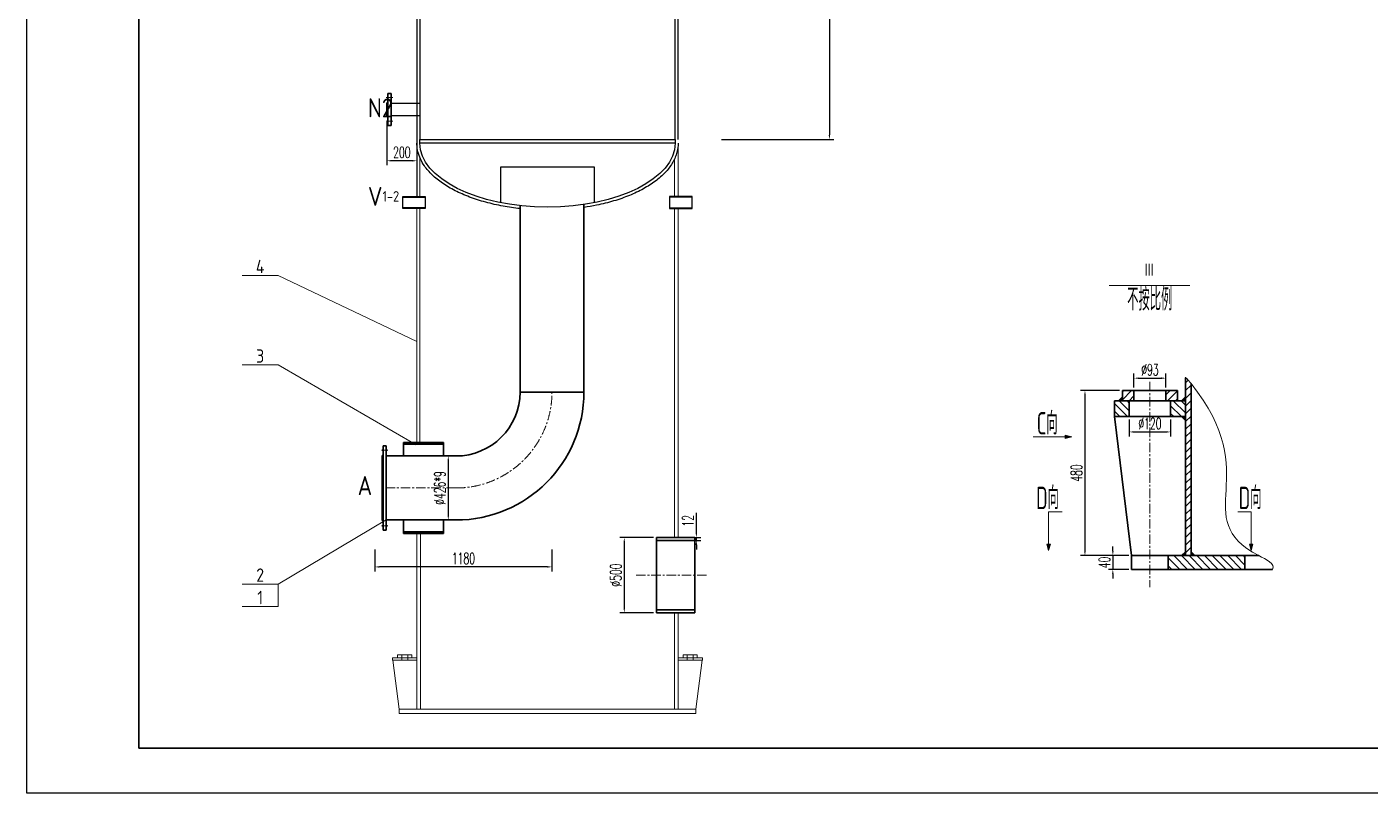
# Model space of a CAD drawing. Header units: millimetres. Extents: x 726 to 18437, y 478 to 25554.
# Drawn here: x 726 to 9673, y 478 to 5579 of the extents above; entities that cross this region are included whole.
import ezdxf

# ---------------------------------------------------------------- set-up
doc = ezdxf.new("R2010")
doc.units = ezdxf.units.MM
doc.linetypes.add('CENTERX2', pattern=[101.6, 63.5, -12.7, 12.7, -12.7])
for name, color, linetype, lineweight in [('HNU-中心线', 2, 'CENTERX2', 15), ('HNU-主结构线', 1, 'Continuous', 30), ('HNU-剖面线', 4, 'Continuous', 15), ('HNU-尺寸标注', 6, 'Continuous', 15), ('HNU-指引线', 7, 'Continuous', 15), ('HNU-文字标注', 5, 'Continuous', 15), ('HNU-文本', 4, 'Continuous', 15), ('HNU-焊缝', 240, 'Continuous', 15), ('HNU-细实线', 110, 'Continuous', 15), ('HNU-附件', 7, 'Continuous', 30), ('排气', 4, 'Continuous', 25)]:
    doc.layers.add(name, color=color, linetype=linetype, lineweight=lineweight)
doc.layers.add('图层2', color=1, linetype='Continuous')
doc.styles.add('dm', font='romans.shx', dxfattribs={"width": 0.6})
doc.styles.add('HNU-文字', font='gbenor.shx', dxfattribs={"width": 0.7, "height": 5, "bigfont": 'gbcbig.shx'})
doc.styles.add('HNU-标注字母及数字', font='gbenor.shx', dxfattribs={"height": 3, "bigfont": 'gbcbig.shx'})
doc.styles.add('HNU-罗马数字', font='romans.shx', dxfattribs={"height": 3, "bigfont": 'gbcbig.shx'})
doc.dimstyles.new('md', dxfattribs={"dimscale": 30, "dimtxt": 2.5, "dimasz": 1, "dimexe": 1, "dimexo": 0.625, "dimtad": 1, "dimdec": 0, "dimtxsty": 'dm', "dimcen": 2.5, "dimclrd": 7, "dimclre": 7, "dimclrt": 7, "dimadec": 0, "dimazin": 0, "dimtfac": 1, "dimtdec": 0, "dimtix": 1, "dimtmove": 0, "dimatfit": 3, "dimldrblk": 'ARCHTICK', "dimfxl": 1, "dimarcsym": 0})
pattern_1 = [(45, (-32039.62, -27865.574), (-25.704953, 25.704953), [])]
pattern_2 = [(135, (-32039.621, -27865.574), (-5.1409907, -5.1409907), []), (225, (-32039.621, -27865.574), (5.1409907, -5.1409907), [])]
pattern_3 = [(135, (-32039.62, -27865.574), (-25.704953, -25.704953), [])]
pattern_4 = [(45, (-32039.621, -27865.574), (-5.1409907, 5.1409907), []), (135, (-32039.621, -27865.574), (-5.1409907, -5.1409907), [])]

# ---------------------------------------------------------------- blocks, each defined once
blk = doc.blocks.new('*D11')
at = {"layer": 'Defpoints', "color": 0, "transparency": 16777216}
for p in [(5500.6, 7479.5), (5333.1, 4829.5), (6071.3, 4829.5)]:
    blk.add_point(p, dxfattribs=at)
at = {"layer": '图层2', "color": 7, "lineweight": -2, "transparency": 16777216}
for p, q in [((5519.4, 7479.5), (6101.3, 7479.5)), ((6071.3, 7449.5), (6071.3, 4859.5)), ((5351.9, 4829.5), (6101.3, 4829.5))]:
    blk.add_line(p, q, dxfattribs=at)
at = {"layer": '图层2', "color": 7, "transparency": 16777216}
for points in [[(6066.3, 7449.5), (6076.3, 7449.5), (6071.3, 7479.5)], [(6066.3, 4859.5), (6076.3, 4859.5), (6071.3, 4829.5)]]:
    blk.add_solid(points, dxfattribs=at)
at = {"layer": '图层2', "color": 7, "transparency": 16777216, "insert": (6015, 6154.5), "char_height": 75, "attachment_point": 5, "rotation": 90, "style": 'dm'}
blk.add_mtext('2650', dxfattribs=at)
blk = doc.blocks.new('_ArchTick')
at = {"color": 0, "linetype": 'ByBlock', "const_width": 0.15}
blk.add_lwpolyline([(-0.5, -0.5), (0.5, 0.5)], dxfattribs=at)
blk = doc.blocks.new('*D17')
at = {"layer": 'Defpoints', "color": 0, "transparency": 16777216}
for p in [(3123.5, 4963.6), (3323.5, 4816.3), (3123.5, 4687.7)]:
    blk.add_point(p, dxfattribs=at)
at = {"layer": 'HNU-尺寸标注', "color": 7, "lineweight": -2, "transparency": 16777216}
for p, q in [((3123.5, 4944.9), (3123.5, 4657.7)), ((3323.5, 4797.6), (3323.5, 4657.7)), ((3293.5, 4687.7), (3153.5, 4687.7))]:
    blk.add_line(p, q, dxfattribs=at)
at = {"layer": 'HNU-尺寸标注', "color": 7, "transparency": 16777216}
for points in [[(3153.5, 4692.7), (3153.5, 4682.7), (3123.5, 4687.7)], [(3293.5, 4692.7), (3293.5, 4682.7), (3323.5, 4687.7)]]:
    blk.add_solid(points, dxfattribs=at)
at = {"layer": 'HNU-尺寸标注', "color": 7, "transparency": 16777216, "insert": (3223.5, 4743.9), "char_height": 75, "attachment_point": 5, "style": 'dm'}
blk.add_mtext('200', dxfattribs=at)
blk = doc.blocks.new('*D18')
at = {"layer": 'Defpoints', "color": 0, "transparency": 16777216}
for p in [(3043.5, 2119.3), (4223.5, 2119.3), (3043.5, 1984.3)]:
    blk.add_point(p, dxfattribs=at)
at = {"layer": 'HNU-尺寸标注', "color": 7, "lineweight": -2, "transparency": 16777216}
for p, q in [((3043.5, 2100.5), (3043.5, 1954.3)), ((4223.5, 2100.5), (4223.5, 1954.3)), ((4193.5, 1984.3), (3073.5, 1984.3))]:
    blk.add_line(p, q, dxfattribs=at)
at = {"layer": 'HNU-尺寸标注', "color": 7, "transparency": 16777216}
for points in [[(3073.5, 1989.3), (3073.5, 1979.3), (3043.5, 1984.3)], [(4193.5, 1989.3), (4193.5, 1979.3), (4223.5, 1984.3)]]:
    blk.add_solid(points, dxfattribs=at)
at = {"layer": 'HNU-尺寸标注', "color": 7, "transparency": 16777216, "insert": (3633.5, 2040.6), "char_height": 75, "attachment_point": 5, "style": 'dm'}
blk.add_mtext('1180', dxfattribs=at)
blk = doc.blocks.new('*D35')
at = {"layer": 'Defpoints', "color": 0, "transparency": 16777216}
for p in [(3541.1, 2722.5), (3532.8, 2296.5), (3541.1, 2296.5)]:
    blk.add_point(p, dxfattribs=at)
at = {"layer": 'HNU-尺寸标注', "color": 7, "lineweight": -2, "transparency": 16777216}
for p, q in [((3522.3, 2722.5), (3502.8, 2722.5)), ((3532.8, 2692.5), (3532.8, 2326.5)), ((3522.3, 2296.5), (3502.8, 2296.5))]:
    blk.add_line(p, q, dxfattribs=at)
at = {"layer": 'HNU-尺寸标注', "color": 7, "transparency": 16777216}
for points in [[(3527.8, 2692.5), (3537.8, 2692.5), (3532.8, 2722.5)], [(3527.8, 2326.5), (3537.8, 2326.5), (3532.8, 2296.5)]]:
    blk.add_solid(points, dxfattribs=at)
at = {"layer": 'HNU-尺寸标注', "color": 7, "transparency": 16777216, "insert": (3476.6, 2509.5), "char_height": 75, "attachment_point": 5, "rotation": 90, "style": 'dm'}
blk.add_mtext('%%C426*9', dxfattribs=at)
blk = doc.blocks.new('*D36')
at = {"layer": 'Defpoints', "color": 0, "transparency": 16777216}
for p in [(5082.4, 2179.5), (5082.4, 2161), (5185, 2161)]:
    blk.add_point(p, dxfattribs=at)
at = {"layer": 'HNU-尺寸标注', "color": 7, "lineweight": -2, "transparency": 16777216}
for p, q in [((5185, 2209.5), (5185, 2343.4)), ((5101.1, 2179.5), (5215, 2179.5)), ((5101.1, 2161), (5215, 2161)), ((5185, 2161), (5185, 2179.5)), ((5185, 2131), (5185, 2101))]:
    blk.add_line(p, q, dxfattribs=at)
at = {"layer": 'HNU-尺寸标注', "color": 7, "transparency": 16777216}
for points in [[(5180, 2209.5), (5190, 2209.5), (5185, 2179.5)], [(5180, 2131), (5190, 2131), (5185, 2161)]]:
    blk.add_solid(points, dxfattribs=at)
at = {"layer": 'HNU-尺寸标注', "color": 7, "transparency": 16777216, "insert": (5128.7, 2291.4), "char_height": 75, "attachment_point": 5, "rotation": 90, "style": 'dm'}
blk.add_mtext('12', dxfattribs=at)
blk = doc.blocks.new('*D37')
at = {"layer": 'Defpoints', "color": 0, "transparency": 16777216}
for p in [(4918.5, 2179.5), (4705, 1679.5), (4918.5, 1679.5)]:
    blk.add_point(p, dxfattribs=at)
at = {"layer": 'HNU-尺寸标注', "color": 7, "lineweight": -2, "transparency": 16777216}
for p, q in [((4899.8, 2179.5), (4675, 2179.5)), ((4705, 2149.5), (4705, 1709.5)), ((4899.8, 1679.5), (4675, 1679.5))]:
    blk.add_line(p, q, dxfattribs=at)
at = {"layer": 'HNU-尺寸标注', "color": 7, "transparency": 16777216}
for points in [[(4700, 2149.5), (4710, 2149.5), (4705, 2179.5)], [(4700, 1709.5), (4710, 1709.5), (4705, 1679.5)]]:
    blk.add_solid(points, dxfattribs=at)
at = {"layer": 'HNU-尺寸标注', "color": 7, "transparency": 16777216, "insert": (4648.8, 1929.5), "char_height": 75, "attachment_point": 5, "rotation": 90, "style": 'dm'}
blk.add_mtext('%%C500', dxfattribs=at)
blk = doc.blocks.new('*D50')
at = {"layer": 'Defpoints', "color": 0, "transparency": 16777216}
for p in [(8312.4, 3240.6), (8099.5, 3158.7), (8312.4, 3158.7)]:
    blk.add_point(p, dxfattribs=at)
at = {"layer": 'HNU-尺寸标注', "color": 7, "lineweight": -2, "transparency": 16777216}
for p, q in [((8099.5, 3177.4), (8099.5, 3270.6)), ((8129.5, 3240.6), (8282.4, 3240.6)), ((8312.4, 3177.4), (8312.4, 3270.6))]:
    blk.add_line(p, q, dxfattribs=at)
at = {"layer": 'HNU-尺寸标注', "color": 7, "transparency": 16777216}
for points in [[(8129.5, 3245.6), (8129.5, 3235.6), (8099.5, 3240.6)], [(8282.4, 3245.6), (8282.4, 3235.6), (8312.4, 3240.6)]]:
    blk.add_solid(points, dxfattribs=at)
at = {"layer": 'HNU-尺寸标注', "color": 7, "transparency": 16777216, "insert": (8206, 3296.8), "char_height": 75, "attachment_point": 5, "style": 'dm'}
blk.add_mtext('%%C93', dxfattribs=at)
blk = doc.blocks.new('*D51')
at = {"layer": 'Defpoints', "color": 0, "transparency": 16777216}
for p in [(8068.6, 2984.6), (8343.4, 2984.6), (8343.4, 2882.6)]:
    blk.add_point(p, dxfattribs=at)
at = {"layer": 'HNU-尺寸标注', "color": 7, "lineweight": -2, "transparency": 16777216}
for p, q in [((8068.6, 2965.9), (8068.6, 2852.6)), ((8343.4, 2965.9), (8343.4, 2852.6)), ((8098.6, 2882.6), (8313.4, 2882.6))]:
    blk.add_line(p, q, dxfattribs=at)
at = {"layer": 'HNU-尺寸标注', "color": 7, "transparency": 16777216}
for points in [[(8098.6, 2887.6), (8098.6, 2877.6), (8068.6, 2882.6)], [(8313.4, 2887.6), (8313.4, 2877.6), (8343.4, 2882.6)]]:
    blk.add_solid(points, dxfattribs=at)
at = {"layer": 'HNU-尺寸标注', "color": 7, "transparency": 16777216, "insert": (8206, 2938.8), "char_height": 75, "attachment_point": 5, "style": 'dm'}
blk.add_mtext('%%C120', dxfattribs=at)
blk = doc.blocks.new('*D52')
at = {"layer": 'Defpoints', "color": 0, "transparency": 16777216}
for p in [(8083.5, 2059.5), (7959, 1967.9), (8083.5, 1967.9)]:
    blk.add_point(p, dxfattribs=at)
at = {"layer": 'HNU-尺寸标注', "color": 7, "lineweight": -2, "transparency": 16777216}
for p, q in [((8064.7, 2059.5), (7929, 2059.5)), ((7959, 2089.5), (7959, 2119.5)), ((7959, 2059.5), (7959, 1967.9)), ((8064.7, 1967.9), (7929, 1967.9)), ((7959, 1937.9), (7959, 1907.9))]:
    blk.add_line(p, q, dxfattribs=at)
at = {"layer": 'HNU-尺寸标注', "color": 7, "transparency": 16777216}
for points in [[(7954, 2089.5), (7964, 2089.5), (7959, 2059.5)], [(7954, 1937.9), (7964, 1937.9), (7959, 1967.9)]]:
    blk.add_solid(points, dxfattribs=at)
at = {"layer": 'HNU-尺寸标注', "color": 7, "transparency": 16777216, "insert": (7902.7, 2013.7), "char_height": 75, "attachment_point": 5, "rotation": 90, "style": 'dm'}
blk.add_mtext('40', dxfattribs=at)
blk = doc.blocks.new('*D53')
at = {"layer": 'Defpoints', "color": 0, "transparency": 16777216}
for p in [(8022.8, 3158.7), (7773.2, 2059.5), (8083.5, 2059.5)]:
    blk.add_point(p, dxfattribs=at)
at = {"layer": 'HNU-尺寸标注', "color": 7, "lineweight": -2, "transparency": 16777216}
for p, q in [((8004, 3158.7), (7743.2, 3158.7)), ((7773.2, 3128.7), (7773.2, 2089.5)), ((8064.7, 2059.5), (7743.2, 2059.5))]:
    blk.add_line(p, q, dxfattribs=at)
at = {"layer": 'HNU-尺寸标注', "color": 7, "transparency": 16777216}
for points in [[(7768.2, 3128.7), (7778.2, 3128.7), (7773.2, 3158.7)], [(7768.2, 2089.5), (7778.2, 2089.5), (7773.2, 2059.5)]]:
    blk.add_solid(points, dxfattribs=at)
at = {"layer": 'HNU-尺寸标注', "color": 7, "transparency": 16777216, "insert": (7717, 2609.1), "char_height": 75, "attachment_point": 5, "rotation": 90, "style": 'dm'}
blk.add_mtext('480', dxfattribs=at)

msp = doc.modelspace()

# ---------------------------------------------------------------- hatches: boundary and pattern name
at = {"layer": 'HNU-剖面线'}
h = msp.add_hatch(dxfattribs=at)
h.set_pattern_fill('ANSI31', color=256, scale=11.449541, style=0)
h.set_pattern_definition(pattern_1)
edge = h.paths.add_edge_path()
edge.add_spline(control_points=[(8479.6, 3204.5), (8458.6, 3230.3), (8435.8, 3256.8), (8443, 3241.1)], knot_values=[0, 0, 0, 0, 22.627417, 22.627417, 22.627417, 22.627417], degree=3, periodic=0)
edge.add_line((8443, 3241.1), (8443, 2059.5))
edge.add_line((8443, 2059.5), (8479.6, 2059.5))
edge.add_line((8479.6, 2059.5), (8479.6, 3204.5))
h = msp.add_hatch(dxfattribs=at)
h.set_pattern_fill('ANSI31', color=256, scale=11.449541, style=0)
h.set_pattern_definition(pattern_1)
h.paths.add_polyline_path([(8099.5, 3158.7), (8022.8, 3158.7), (8022.8, 3090), (8099.5, 3090)])
h.paths.add_polyline_path([(8389.2, 3158.7), (8312.4, 3158.7), (8312.4, 3090), (8389.2, 3090)])
h = msp.add_hatch(dxfattribs=at)
h.set_pattern_fill('ANSI31', color=256, scale=11.449541, angle=90, style=0)
h.set_pattern_definition(pattern_3)
h.paths.add_polyline_path([(8068.6, 3090), (7969, 3090), (7969, 2984.6), (8068.6, 2984.6)])
h.paths.add_polyline_path([(8443, 3090), (8343.4, 3090), (8343.4, 2984.6), (8443, 2984.6)])
h = msp.add_hatch(dxfattribs=at)
h.set_pattern_fill('ANSI31', color=256, scale=11.449541, angle=90, style=0)
h.set_pattern_definition(pattern_3)
h.paths.add_polyline_path([(8479.6, 2059.5), (8443, 2059.5), (8328.5, 2059.5), (8328.5, 1967.9), (8839.1, 1967.9), (8839.1, 2059.5)])
at = {"layer": 'HNU-文字标注'}
h = msp.add_hatch(color=256, dxfattribs=at)
h.paths.add_polyline_path([(7642.5, 2861.9), (7642.5, 2850.4), (7685.7, 2850.4)])
h.paths.add_polyline_path([(7685.7, 2850.4), (7642.5, 2850.4), (7642.5, 2838.8)])
h = msp.add_hatch(color=256, dxfattribs=at)
h.paths.add_polyline_path([(7542.9, 2135.6), (7531.3, 2135.6), (7531.3, 2092.4)])
h.paths.add_polyline_path([(7531.3, 2092.4), (7531.3, 2135.6), (7519.8, 2135.6)])
h = msp.add_hatch(color=256, dxfattribs=at)
h.paths.add_polyline_path([(8869, 2135.6), (8880.6, 2135.6), (8880.6, 2092.4)])
h.paths.add_polyline_path([(8880.6, 2092.4), (8880.6, 2135.6), (8892.2, 2135.6)])
at = {"layer": 'HNU-焊缝'}
h = msp.add_hatch(dxfattribs=at)
h.set_pattern_fill('ANSI37', color=256, scale=2.289908, style=0)
h.set_pattern_definition(pattern_4)
h.paths.add_polyline_path([(8022.8, 3115.6), (7997.1, 3090), (8022.8, 3090)])
h.paths.add_polyline_path([(8443, 3115.6), (8417.3, 3090), (8443, 3090)])
h = msp.add_hatch(dxfattribs=at)
h.set_pattern_fill('ANSI37', color=256, scale=2.289908, angle=90, style=0)
h.set_pattern_definition(pattern_2)
h.paths.add_polyline_path([(8443, 2984.6), (8417.3, 2984.6), (8443, 2959)])
h = msp.add_hatch(dxfattribs=at)
h.set_pattern_fill('ANSI37', color=256, scale=2.289908, style=0)
h.set_pattern_definition(pattern_4)
h.paths.add_polyline_path([(8443, 2085.1), (8417.3, 2059.5), (8443, 2059.5)])
h = msp.add_hatch(dxfattribs=at)
h.set_pattern_fill('ANSI37', color=256, scale=2.289908, angle=90, style=0)
h.set_pattern_definition(pattern_2)
h.paths.add_polyline_path([(8479.6, 2085.1), (8479.6, 2059.5), (8505.3, 2059.5)])

# ---------------------------------------------------------------- linework, layer by layer
msp.add_lwpolyline([(725.9, 25554.1), (18436.9, 25554.1), (18436.9, 478.4), (725.9, 478.4)], close=True)
at = {"layer": 'HNU-中心线'}
for p, q in [((3119.3, 5108.1), (3162.9, 5108.1)), ((3119.3, 4950.9), (3162.9, 4950.9)), ((8206, 3217), (8206, 1849.6)), ((3087.2, 2761.1), (3130.8, 2761.1)), ((3584.5, 2509.5), (3091.5, 2509.5)), ((3087.2, 2257.9), (3130.8, 2257.9)), ((5252.9, 1929.5), (4785, 1929.5))]:
    msp.add_line(p, q, dxfattribs=at)
msp.add_arc((3584.5, 3148.5), 639, 270, 0, dxfattribs=at)
at = {"layer": 'HNU-主结构线'}
for p, q in [((1471.3, 776.6), (1471.3, 25255.9)), ((3123.5, 5109.5), (3123.5, 5106.7)), ((3130.6, 5088.2), (3130.6, 5136.2)), ((3130.6, 5136.2), (3130.6, 4986)), ((3130.6, 5136.2), (3151.6, 5136.2)), ((3130.6, 5105), (3130.6, 4922.8)), ((3151.6, 5136.2), (3151.6, 5088.2)), ((3151.6, 5088.2), (3151.6, 5136.2)), ((3151.6, 4922.8), (3151.6, 5105)), ((3123.5, 5073), (3123.5, 4986)), ((3130.6, 5073), (3123.5, 5073)), ((3151.6, 5088.2), (3151.6, 4989.5)), ((3130.6, 4986), (3123.5, 4986)), ((3130.6, 4922.8), (3151.6, 4922.8)), ((4010.6, 4389.4), (4010.6, 3148.5)), ((4436.5, 4397.2), (4436.5, 3148.5)), ((8443, 2059.5), (8443, 3241.1)), ((4010.6, 3148.5), (4436.5, 3148.5)), ((8389.2, 3158.7), (8022.8, 3158.7)), ((8022.8, 3158.7), (8022.8, 3090)), ((8099.5, 3158.7), (8099.5, 3090)), ((8312.4, 3158.7), (8312.4, 3090)), ((8389.2, 3158.7), (8389.2, 3090)), ((8479.6, 3204.5), (8479.6, 2059.5)), ((7969, 3090), (8443, 3090)), ((7969, 3090), (7969, 2984.6)), ((7997.1, 3090), (8022.8, 3115.6)), ((8068.6, 3090), (8068.6, 2984.6)), ((8343.4, 3090), (8343.4, 2984.6)), ((8417.3, 3090), (8443, 3115.6)), ((7969, 2984.6), (8443, 2984.6)), ((7969, 2984.6), (8083.5, 2059.5)), ((8417.3, 2984.6), (8443, 2959)), ((3098.5, 2509.5), (3098.5, 2789.2)), ((3098.5, 2789.2), (3119.5, 2789.2)), ((3119.5, 2509.5), (3119.5, 2789.2)), ((3234.7, 2812.8), (3234.7, 2722.5)), ((3234.7, 2812.8), (3501.5, 2812.8)), ((3234.7, 2801.6), (3501.5, 2801.6)), ((3501.5, 2812.8), (3501.5, 2722.5)), ((3091.5, 2726), (3098.5, 2726)), ((3091.5, 2726), (3091.5, 2509.5)), ((3098.5, 2726), (3098.5, 2509.5)), ((3584.6, 2722.5), (3119.5, 2722.5)), ((3091.5, 2293), (3091.5, 2509.5)), ((3098.5, 2509.5), (3098.5, 2229.8)), ((3098.5, 2293), (3098.5, 2509.5)), ((3119.5, 2509.5), (3119.5, 2229.8)), ((3091.5, 2293), (3098.5, 2293)), ((3584.5, 2296.5), (3119.5, 2296.5)), ((3234.7, 2206.2), (3234.7, 2296.5)), ((3501.5, 2206.2), (3501.5, 2296.5)), ((3098.5, 2229.8), (3119.5, 2229.8)), ((3234.7, 2217.4), (3501.5, 2217.4)), ((3234.7, 2206.2), (3501.5, 2206.2)), ((4918.5, 2179.5), (5175.7, 2179.5)), ((4918.5, 2179.5), (4918.5, 2161)), ((5175.7, 2161), (4918.5, 2161)), ((4918.5, 2161), (4918.5, 1929.5)), ((5175.7, 2179.5), (5175.7, 2161)), ((5175.7, 1929.5), (5175.7, 2161)), ((8443, 2059.5), (8083.5, 2059.5)), ((8083.5, 2059.5), (8083.5, 1967.9)), ((8328.5, 2059.5), (8328.5, 1967.9)), ((8417.3, 2059.5), (8443, 2085.1)), ((8479.6, 2059.5), (8443, 2059.5)), ((8505.3, 2059.5), (8479.6, 2085.1)), ((8930.7, 2059.5), (8479.6, 2059.5)), ((8839.1, 1967.9), (8839.1, 2059.5)), ((4918.5, 1698), (4918.5, 1929.5)), ((5175.7, 1929.5), (5175.7, 1698)), ((8083.5, 1967.9), (9022.3, 1967.9)), ((4918.5, 1698), (4918.5, 1679.5)), ((4918.5, 1698), (5175.7, 1698)), ((5175.7, 1679.5), (4918.5, 1679.5)), ((5175.7, 1679.5), (5175.7, 1698)), ((18138.8, 776.6), (1471.3, 776.6))]:
    msp.add_line(p, q, dxfattribs=at)
for centre, radius in [((3584.5, 3148.5), 852), ((3584.6, 3148.5), 426)]:
    msp.add_arc(centre, radius, 270, 0, dxfattribs=at)
at = {"layer": 'HNU-尺寸标注'}
for p, q in [((3323.5, 4450.5), (3323.5, 4804.5)), ((5063.5, 4804.5), (5063.5, 4450.5)), ((3343.5, 4450.5), (3343.5, 4708.7)), ((5039.5, 4699.7), (5039.5, 4450.5)), ((3323.5, 4370.5), (3323.5, 2812.8)), ((3343.5, 4370.5), (3343.5, 2812.8)), ((5039.5, 4370.5), (5039.5, 2179.5)), ((5063.5, 4370.5), (5063.5, 2179.5)), ((3323.5, 2206.2), (3323.5, 1037.5)), ((3347.5, 2206.2), (3347.5, 1037.5)), ((5039.5, 1679.5), (5039.5, 1037.5)), ((5063.5, 1679.5), (5063.5, 1037.5))]:
    msp.add_line(p, q, dxfattribs=at)
for points in [[(3323.5, 1362.8), (3161.9, 1362.8), (3161.9, 1378.5), (3323.5, 1378.5)], [(3323.7, 1037.5), (3206.5, 1037.5), (3164, 1362.8), (3323.7, 1362.8)], [(3195.6, 1378.5), (3289.8, 1378.5), (3289.8, 1399.6), (3195.6, 1399.6)], [(3262.4, 1378.5), (3223, 1378.5), (3223, 1399.6), (3262.4, 1399.6)], [(3223, 1378.5), (3262.4, 1378.5), (3262.4, 1362.8), (3223, 1362.8)], [(5063.4, 1037.5), (5180.5, 1037.5), (5223.1, 1362.8), (5063.4, 1362.8)], [(5063.5, 1362.8), (5225.2, 1362.8), (5225.2, 1378.5), (5063.5, 1378.5)], [(5191.5, 1378.5), (5097.2, 1378.5), (5097.2, 1399.6), (5191.5, 1399.6)], [(5124.7, 1378.5), (5164.1, 1378.5), (5164.1, 1399.6), (5124.7, 1399.6)], [(5164.1, 1378.5), (5124.7, 1378.5), (5124.7, 1362.8), (5164.1, 1362.8)], [(3206.5, 1009.5), (5180.5, 1009.5), (5180.5, 1037.5), (3206.5, 1037.5)]]:
    msp.add_lwpolyline(points, close=True, dxfattribs=at)
at = {"layer": 'HNU-指引线'}
for p, q in [((2399.1, 3924.1), (2160.6, 3924.1)), ((3323.5, 3484.7), (2399.1, 3924.1)), ((2399.1, 3328.5), (2160.6, 3328.5)), ((3319.9, 2796.9), (2399.1, 3328.5)), ((3119.5, 2296.5), (2399.1, 1870)), ((2399.1, 1870), (2160.6, 1870)), ((2399.1, 1720.9), (2399.1, 1870)), ((2399.1, 1720.9), (2160.6, 1720.9))]:
    msp.add_line(p, q, dxfattribs=at)
at = {"layer": 'HNU-文字标注'}
for p, q in [((8472, 3856.8), (7935.3, 3856.8)), ((7427.7, 2850.4), (7685.7, 2850.4)), ((7685.7, 2850.4), (7642.5, 2861.9)), ((7642.5, 2861.9), (7642.5, 2838.8)), ((7685.7, 2850.4), (7642.5, 2838.8)), ((7531.3, 2350.4), (7531.3, 2092.4)), ((7531.3, 2350.4), (7620.8, 2350.4)), ((8880.6, 2350.4), (8791.1, 2350.4)), ((8880.6, 2350.4), (8880.6, 2092.4)), ((7531.3, 2092.4), (7519.8, 2135.6)), ((7542.9, 2135.6), (7519.8, 2135.6)), ((7531.3, 2092.4), (7542.9, 2135.6)), ((8880.6, 2092.4), (8869, 2135.6)), ((8869, 2135.6), (8892.2, 2135.6)), ((8880.6, 2092.4), (8892.2, 2135.6))]:
    msp.add_line(p, q, dxfattribs=at)
at = {"layer": 'HNU-细实线'}
msp.add_open_spline([(8443, 3241.1), (8435.8, 3256.8), (9000.2, 2601.4), (8397.5, 2285.2), (9042.4, 2006.1), (9022.3, 1967.9)], degree=3, knots=[0, 0, 0, 0, 51.814709, 1282.433223, 1411.969995, 1411.969995, 1411.969995, 1411.969995], dxfattribs=at)
at = {"layer": 'HNU-附件'}
for p, q in [((3123, 5110.1), (3126.9, 5106.1)), ((3126.9, 5110.1), (3123, 5106.1)), ((3155.3, 5110.1), (3159.2, 5106.1)), ((3159.2, 5110.1), (3155.3, 5106.1)), ((3123, 4948.9), (3126.9, 4952.8)), ((3126.9, 4948.9), (3123, 4952.8)), ((3155.3, 4948.9), (3159.2, 4952.8)), ((3159.2, 4948.9), (3155.3, 4952.8)), ((3090.9, 2759.1), (3094.8, 2763.1)), ((3094.8, 2759.1), (3090.9, 2763.1)), ((3123.2, 2759.1), (3127.1, 2763.1)), ((3127.1, 2759.1), (3123.2, 2763.1)), ((3090.9, 2259.8), (3094.8, 2255.9)), ((3094.8, 2259.8), (3090.9, 2255.9)), ((3123.2, 2259.8), (3127.1, 2255.9)), ((3127.1, 2259.8), (3123.2, 2255.9))]:
    msp.add_line(p, q, dxfattribs=at)
at = {"layer": '图层2'}
msp.add_line((3323.5, 4989.5), (3323.5, 4450.5), dxfattribs=at)
for points in [[(5063.5, 4829.5), (5063.5, 22654.5), (3323.5, 22654.5), (3323.5, 4829.5)], [(5043.5, 4829.5), (5043.5, 22629.5), (3343.5, 22629.5), (3343.5, 4829.5)]]:
    msp.add_lwpolyline(points, dxfattribs=at)
msp.add_lwpolyline([(3343.5, 4829.5), (5043.5, 4829.5), (5043.5, 4804.5), (3343.5, 4804.5)], close=True, dxfattribs=at)
at = {"layer": '图层2', "extrusion": (0, 0, -1)}
msp.add_ellipse((4193.5, 4804.5), major_axis=(-850, 0), ratio=0.5, start_param=3.141593, end_param=6.283185, dxfattribs=at)
at = {"layer": '图层2'}
for points, knots in [([(4010.6, 4369.3), (3972.5, 4373.5), (3935, 4378.9), (3858.5, 4392.9), (3819.7, 4401.6), (3744.9, 4422), (3709, 4433.5), (3640.8, 4459.2), (3608.6, 4473.3), (3548.4, 4503.9), (3520.5, 4520.4), (3469.6, 4555.4), (3446.6, 4573.9), (3406, 4612.7), (3388.5, 4632.9), (3363.6, 4668.9), (3354.8, 4684.2), (3340.3, 4715.3), (3334.6, 4731.2), (3326.6, 4763.3), (3324.3, 4779.5), (3323.6, 4798.7), (3323.5, 4801.6), (3323.5, 4804.5)], [4.926759, 4.926759, 4.926759, 4.926759, 5.062473, 5.062473, 5.210345, 5.210345, 5.358217, 5.358217, 5.506089, 5.506089, 5.653961, 5.653961, 5.801833, 5.801833, 5.949705, 5.949705, 6.054637, 6.054637, 6.15957, 6.15957, 6.264503, 6.264503, 6.283185, 6.283185, 6.283185, 6.283185]), ([(5063.5, 4804.5), (5063.5, 4793.1), (5062.7, 4781.7), (5059.4, 4759), (5056.8, 4747.7), (5050.2, 4725.3), (5046.1, 4714.2), (5036.3, 4692.3), (5030.6, 4681.5), (5011.1, 4649.4), (4995.1, 4628.7), (4957.5, 4589), (4935.9, 4570), (4887.7, 4534), (4861, 4516.9), (4803.2, 4485.1), (4772, 4470.4), (4705.8, 4443.3), (4670.8, 4431.1), (4597.6, 4409.3), (4559.5, 4399.7), (4492.8, 4386.1), (4464.9, 4381.2), (4436.5, 4377)], [3.141593, 3.141593, 3.141593, 3.141593, 3.215165, 3.215165, 3.288737, 3.288737, 3.36231, 3.36231, 3.435882, 3.435882, 3.583754, 3.583754, 3.731626, 3.731626, 3.879498, 3.879498, 4.02737, 4.02737, 4.175242, 4.175242, 4.323114, 4.323114, 4.426025, 4.426025, 4.426025, 4.426025])]:
    msp.add_open_spline(points, degree=3, knots=knots, dxfattribs=at)
at = {"layer": '排气'}
for points in [[(3343.5, 5069.5), (3151.6, 5069.5), (3151.6, 4989.5), (3343.5, 4989.5)], [(4507.5, 4409.5), (4507.5, 4644.4), (3879.5, 4644.4), (3879.5, 4409.5)]]:
    msp.add_lwpolyline(points, dxfattribs=at)
for points in [[(3379.8, 4370.5), (3229.8, 4370.5), (3229.8, 4450.5), (3379.8, 4450.5)], [(3379.8, 4375.5), (3229.8, 4375.5), (3229.8, 4445.5), (3379.8, 4445.5)], [(5007.1, 4370.5), (5157.1, 4370.5), (5157.1, 4450.5), (5007.1, 4450.5)], [(5007.1, 4375.5), (5157.1, 4375.5), (5157.1, 4445.5), (5007.1, 4445.5)]]:
    msp.add_lwpolyline(points, close=True, dxfattribs=at)

# ---------------------------------------------------------------- texts
at = {"layer": 'HNU-文字标注'}
for s, insert, char_height, width, attachment_point, style in [('\\A1;N2', (2997.6, 5103.1), 126.4, 199.764, 1, 'HNU-标注字母及数字'), ('\\A1;V{\\H0.5538x;1-2}', (2997.6, 4514.1), 126.403, 199.764, 1, 'HNU-标注字母及数字'), ('Ⅲ', (8200.9, 3959.6), 89.4, 607.589, 5, 'HNU-罗马数字'), ('不按比例', (8205, 3765.1), 149.08, 539.479, 5, 'HNU-文字'), ('C向', (7452, 3014.8), 149.08, 190.468, 1, 'HNU-文字'), ('\\A1;A', (2929, 2588.9), 126.4, 199.764, 1, 'HNU-标注字母及数字'), ('D向', (7447.8, 2517.7), 149.08, 206.233, 1, 'HNU-文字'), ('D向', (8797.1, 2517.7), 149.08, 206.233, 1, 'HNU-文字')]:
    msp.add_mtext(s, dxfattribs=dict(at, insert=insert, char_height=char_height, width=width, attachment_point=attachment_point, style=style))
at = {"layer": 'HNU-文本', "char_height": 89.4, "width": 238.532, "attachment_point": 5, "style": 'HNU-标注字母及数字'}
for s, insert in [('4', (2279.9, 3983.8)), ('3', (2279.9, 3388.2)), ('2', (2279.9, 1929.6)), ('1', (2279.9, 1780.5))]:
    msp.add_mtext(s, dxfattribs=dict(at, insert=insert))

# ---------------------------------------------------------------- dimensions: what is measured, and where the dimension line sits
at = {"layer": 'HNU-尺寸标注'}
for base, p1, p2, picture, middle in [((3123.5, 4687.7), (3323.5, 4816.3), (3123.5, 4963.6), '*D17', (3223.5, 4743.9)), ((3043.5, 1984.3), (4223.5, 2119.3), (3043.5, 2119.3), '*D18', (3633.5, 2040.6))]:
    dim = msp.add_linear_dim(base=base, p1=p1, p2=p2, dimstyle='md', override={"dimdec": 0}, dxfattribs=at)
    dim.commit()
    dim.dimension.update_dxf_attribs({"geometry": picture, "text_midpoint": middle})
dim = msp.add_linear_dim(base=(8312.4, 3240.6), p1=(8099.5, 3158.7), p2=(8312.4, 3158.7), text='%%C93', dimstyle='md', dxfattribs=at)
dim.commit()
dim.dimension.update_dxf_attribs({"geometry": '*D50', "text_midpoint": (8206, 3240.6), "dimtype": 160})
dim = msp.add_linear_dim(base=(7773.2, 2059.5), p1=(8022.8, 3158.7), p2=(8083.5, 2059.5), angle=90, text='480', dimstyle='md', dxfattribs=at)
dim.commit()
dim.dimension.update_dxf_attribs({"geometry": '*D53', "text_midpoint": (7717, 2609.1)})
dim = msp.add_linear_dim(base=(8343.4, 2882.6), p1=(8068.6, 2984.6), p2=(8343.4, 2984.6), text='%%C120', dimstyle='md', dxfattribs=at)
dim.commit()
dim.dimension.update_dxf_attribs({"geometry": '*D51', "text_midpoint": (8206, 2938.8)})
for base, p1, p2, text, picture, middle in [((3532.8, 2296.5), (3541.1, 2722.5), (3541.1, 2296.5), '%%C<>*9', '*D35', (3476.6, 2509.5)), ((4705, 1679.5), (4918.5, 2179.5), (4918.5, 1679.5), '%%C<>', '*D37', (4648.8, 1929.5))]:
    dim = msp.add_linear_dim(base=base, p1=p1, p2=p2, angle=90, text=text, dimstyle='md', override={"dimdec": 0}, dxfattribs=at)
    dim.commit()
    dim.dimension.update_dxf_attribs({"geometry": picture, "text_midpoint": middle})
dim = msp.add_linear_dim(base=(5185, 2161), p1=(5082.4, 2179.5), p2=(5082.4, 2161), angle=90, text='12', dimstyle='md', override={"dimdec": 0}, dxfattribs=at)
dim.commit()
dim.dimension.update_dxf_attribs({"geometry": '*D36', "text_midpoint": (5185, 2291.4), "dimtype": 160})
dim = msp.add_linear_dim(base=(7959, 1967.9), p1=(8083.5, 2059.5), p2=(8083.5, 1967.9), angle=90, text='40', dimstyle='md', dxfattribs=at)
dim.commit()
dim.dimension.update_dxf_attribs({"geometry": '*D52', "text_midpoint": (7959, 2013.7), "dimtype": 160})
at = {"layer": '图层2'}
dim = msp.add_linear_dim(base=(6071.3, 4829.5), p1=(5500.6, 7479.5), p2=(5333.1, 4829.5), angle=90, dimstyle='md', dxfattribs=at)
dim.commit()
dim.dimension.update_dxf_attribs({"geometry": '*D11', "text_midpoint": (6015, 6154.5)})

doc.saveas('drawing.dxf')
